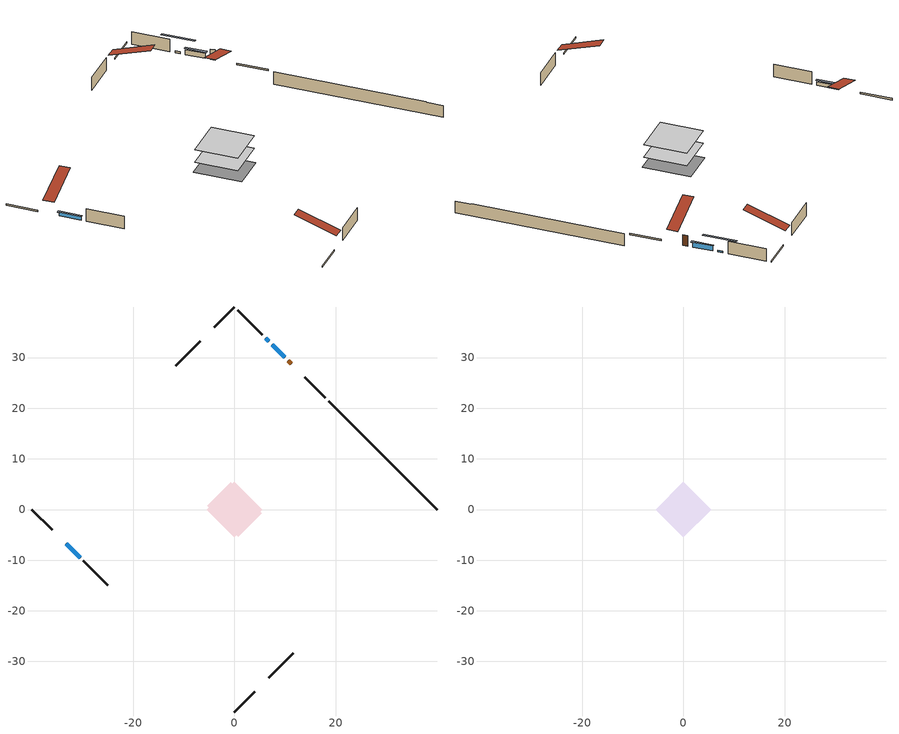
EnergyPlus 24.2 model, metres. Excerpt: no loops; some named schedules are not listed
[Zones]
conditioned space
 floor adiabatic (AdiabaticFloorConstruction): -5.46,0 0,5.46 5.46,0 0,-5.46 z0.76
 floor foundation (Slab1 construction): -5.35,0.75 -0.75,5.35 5.35,-0.75 0.75,-5.35 z-1.62
 wall outside (RimJoist1 construction): 0,-39.99 4.01,-35.98 / -39.99,0 -35.98,-4.01 / 0,39.99 -4.01,35.98 / 17.92,22.07 13.91,26.08 z0.76:1.06
 wall outside (AdiabaticWallConstruction 1): 11.19,28.8 10.58,29.41 z0.76:2.79
 wall outside (AdiabaticWallConstruction): 9.92,30.06 7.43,32.56 z0.76:1.73; 6.78,33.21 6.13,33.86 z0.76:1.09; -33.26,-6.73 -30.49,-9.5 z0.76:1.48
 wall outside (Wall1 construction): 6.73,-33.25 11.56,-28.43 / -29.83,-10.16 -25.01,-14.98 / -6.73,33.25 -11.56,28.43 / 5.48,34.51 0.66,39.33 z0.76:3.2
 wall foundation (FoundationWall1 construction): 18.58,21.41,-1.62 18.58,21.41,0.76 37.85,2.14,0.76 37.85,2.14,0.66 39.99,0,0.66 39.99,0,-1.62
 window (WindowConstruction): 9.92,30.07 7.43,32.56 z0.76:1.73
 window (WindowConstruction 2): 6.78,33.21 6.13,33.85 z0.76:1.09
 window (WindowConstruction 1): -33.25,-6.73 -30.49,-9.5 z0.76:1.48
 door (Door): 11.19,28.8 10.58,29.41 z0.76:2.79
 ceiling adiabatic (AdiabaticFloorConstruction): 0,-5.46 5.46,0 0,5.46 -5.46,0 z0.76
attic - vented
 floor to conditioned space (Floor1 construction Reversed): -5.48,0 0,5.48 5.48,0 0,-5.48 z3.2
 roof outside (Roof1 construction): 6.08,-33.91,3.2 0.74,-28.57,5.71 -0.67,-29.98,5.71 4.67,-35.32,3.2; -33.91,-6.08,3.2 -28.57,-0.74,5.71 -29.98,0.67,5.71 -35.32,-4.67,3.2; -6.08,33.91,3.2 -0.74,28.57,5.71 0.67,29.98,5.71 -4.67,35.32,3.2; 11.84,28.14,3.2 6.51,22.81,5.71 7.91,21.4,5.71 13.25,26.74,3.2
shading: 7.29,32.7 10.07,29.92 10.36,30.21 7.58,32.99 z1.93; 4.31,35.68 8.6,31.39 8.89,31.68 4.6,35.97 z3.67; -30.35,-9.64 -33.4,-6.59 -33.69,-6.88 -30.64,-9.93 z1.68
[Building]
Building 1: Terrain=Suburbs
[Site:Location]
Erieau AUT_ON: Latitude {deg}=42.25; Longitude {deg}=-81.9; Time Zone {hr}=-5; Elevation {m}=178; Keep Site Location Information=Yes
[Site:GroundTemperature:Shallow]
5.2292, 3.30147, 3.1471, 4.0619, 7.73432, 11.3896, 14.5586, 16.5661, 16.7366, 15.1039, 12.0157, 8.47254
[Site:WaterMainsTemperature]
Calculation Method=Schedule; Temperature Schedule=mains temperature schedule
[Material] Roughness=Rough; Thermal Absorptance=0.9
Name | Thickness {m} | Conductivity {W/m-K} | Density {kg/m3} | Specific Heat {J/kg-K} | Solar Absorptance | Visible Absorptance
asphalt or fiberglass shingles | 0.00635 | 0.162714 | 1121.4 | 1465.45 | 0.84 | 0.84
ceiling loosefill ins | 0.254 | 0.0480833 | 16.02 | 1046.75 | 0.7 | 0.7
ceiling stud and cavity | 0.1397 | 0.165977 | 65.682 | 1177.47 | 0.7 | 0.7
concrete 4.0 in. | 0.1016 | 1.803125 | 2242.8 | 837.4 | 0.7 | 0.7
concrete 8.0 in. | 0.2032 | 1.803125 | 2242.8 | 837.4 | 0.7 | 0.7
door material | 0.04445 | 0.053851 | 512.64 | 1214.23 | 0.7 | 0.7
exterior vertical ins | 0.0301356 | 0.029427 | 32.04 | 1214.23 | 0.7 | 0.7
floor covering | 0.0127 | 0.0433444 | 54.468 | 1339.84 | 0.6 | 0.6
floor rigid ins; wall rigid ins | 0.512978 | 0.029427 | 32.04 | 1214.23 | 0.7 | 0.7
floor stud and cavity | 0.1397 | 1.75129 | 37.0049 | 1207.88 | 0.7 | 0.7
furniture material conditioned space 1 | 0.1524 | 0.115458 | 640.8 | 1214.23 | 0.6 | 0.6
gypsum board | 0.0127 | 0.160291 | 801 | 837.4 | 0.6 | 0.6
gypsum board 1 | 0.0127 | 0.160291 | 801 | 837.4 | 0.7 | 0.7
interior horizontal ins | 0.0026421 | 0.029427 | 32.04 | 1214.23 | 0.7 | 0.7
osb sheathing 0.5 in. | 0.0127 | 0.115458 | 512.64 | 1214.23 | 0.7 | 0.7
osb sheathing 0.75 in. | 0.01905 | 0.115458 | 512.64 | 1214.23 | 0.7 | 0.7
osb sheathing 2.0 in. | 0.0508 | 0.115458 | 512.64 | 1214.23 | 0.7 | 0.7
rim joist stud and cavity | 0.0508 | 0.055419 | 125.044 | 1163.47 | 0.6 | 0.6
wall stud and cavity | 0.1397 | 0.0861437 | 139.0536 | 1170.24 | 0.7 | 0.7
wall stud and cavity 1 | 0.0889 | 0.380278 | 52.3479 | 1209.89 | 0.7 | 0.7
wall stud and cavity 2 | 0.0889 | 0.391764 | 83.0341 | 1211.67 | 0.7 | 0.7
wood siding | 0.0254 | 0.102417 | 544.68 | 1172.36 | 0.4 | 0.4
wood siding 1; wood siding 2; wood siding 3 | 0.0254 | 0.102417 | 544.68 | 1172.36 | 0.7 | 0.7
[WindowMaterial:SimpleGlazingSystem]
Name | U-Factor {W/m2-K} | Solar Heat Gain Coefficient
WindowMaterial | 3.929176 | 0.68
WindowMaterial 1 | 2.98606 | 0.6
WindowMaterial 2 | 3.07009 | 0.43
[Construction]
AdiabaticFloorConstruction: floor stud and cavity, floor rigid ins, osb sheathing 0.75 in., floor covering
AdiabaticWallConstruction: wood siding 2, wall rigid ins, wall stud and cavity 1, gypsum board
AdiabaticWallConstruction 1: wood siding 3, wall rigid ins, wall stud and cavity 1, gypsum board
Door: door material
Floor1 construction Reversed: gypsum board, ceiling stud and cavity, ceiling loosefill ins
FoundationWall1 construction: concrete 8.0 in., gypsum board 1
furniture construction conditioned space 1: furniture material conditioned space 1
PartitionWallConstruction: gypsum board, wall stud and cavity 2, gypsum board
RimJoist1 construction: wood siding 1, osb sheathing 2.0 in., rim joist stud and cavity
Roof1 construction: asphalt or fiberglass shingles
Slab1 construction: concrete 4.0 in.
Wall1 construction: wood siding, osb sheathing 0.5 in., wall stud and cavity, gypsum board
WindowConstruction: WindowMaterial
WindowConstruction 1: WindowMaterial 1
WindowConstruction 2: WindowMaterial 2
[Zone] Multiplier=1; Part of Total Floor Area=Yes
Name | Volume {m3}
attic - vented | 24.5317
conditioned space | 289.2
[Space]
Name | Zone | Volume {m3}
attic - vented 1 | attic - vented | 24.5317
conditioned space 1 | conditioned space | 289.2
[ZoneInfiltration:EffectiveLeakageArea]
infil attic - vented 1: Zone or Space=attic - vented 1; Schedule=Always On Discrete; Effective Air Leakage Area {cm2}=2882.88; Stack Coefficient=0.000174967; Wind Coefficient=8.93713e-06
[ZoneMixing]
whole house fan mix: Zone or Space=attic - vented; Schedule=Always On Continuous; Design Flow Rate Calculation Method=Flow/Zone; Design Flow Rate {m3/s}=0; Source Zone or Space=conditioned space
[SurfaceProperty:ExposedFoundationPerimeter]
Slab1: Exposed Perimeter Calculation Method=TotalExposedPerimeter; Total Exposed Perimeter {m}=30.278
[InternalMass] Zone or ZoneList=conditioned space; Space or SpaceList=conditioned space 1
Name | Construction | Surface Area {m2}
furniture mass conditioned space 1 | furniture construction conditioned space 1 | 46.2798
partition wall mass | PartitionWallConstruction | 115.7
[Lights]
interior lighting: Zone or ZoneList or Space or SpaceList=conditioned space 1; Schedule=interior lighting schedule; Design Level Calculation Method=LightingLevel; Lighting Level {W}=343.2; Return Air Fraction=0; Fraction Radiant=0.6; Fraction Visible=0.2; Fraction Replaceable=1
[People]
occupants: Zone or ZoneList or Space or SpaceList=conditioned space 1; Number of People Schedule=occupants schedule; Number of People Calculation Method=People; Number of People=3; Fraction Radiant=0.314171; Sensible Heat Fraction=0.56303; Activity Level Schedule=occupants activity schedule; Carbon Dioxide Generation Rate {m3/s-W}=0; Enable ASHRAE 55 Comfort Warnings=No; Mean Radiant Temperature Calculation Type=EnclosureAveraged
[ElectricEquipment] Zone or ZoneList or Space or SpaceList=conditioned space 1; Design Level Calculation Method=EquipmentLevel
Name | Schedule | Design Level {W} | Fraction Latent | Fraction Radiant | Fraction Lost
clothes dryer | clothes dryer schedule | 140.772 | 0.015 | 0.081 | 0.85
clothes washer | clothes washer schedule | 32.1985 | 0.03 | 0.162 | 0.7
cooking range | cooking range schedule | 215.147 | 0.08 | 0.432 | 0.2
dishwasher | dishwasher schedule | 66.8632 | 0.3 | 0.18 | 0.4
fridge | fridge schedule | 72.9452 | 0 | 0.6 | 0
mech vent house fan | mech vent house fan schedule | 10 | 0 | 0 | 1
mech vent house fan cfis | mech vent house fan cfis schedule | 0 | 0 | 0 | 0
misc plug loads | misc plug loads schedule | 494.7 | 0.045 | 0.513 | 0.1
whole house fan | Always On Discrete | 0 | 0 | 0 | 1
[OtherEquipment] Zone or ZoneList or Space or SpaceList=conditioned space 1; Design Level Calculation Method=EquipmentLevel
Name | Fuel Type | Schedule | Design Level {W} | Fraction Latent | Fraction Radiant | Fraction Lost
clothes dryer 1 | Electricity | clothes dryer schedule | 0 | 0.015 | 0.081 | 0.85
cooking range 1 | Electricity | cooking range schedule | 0 | 0.08 | 0.432 | 0.2
general water use latent | None | general water use schedule | 62.594 | 1 | 0 | 0
general water use sensible | None | general water use schedule | -61.6891 | 0 | 0.6 | 0
mech vent house fan latent load | None | Always On Discrete | 0 | 1 | 0 | 0
mech vent house fan sensible load | None | Always On Discrete | 0 | 0 | 0 | 0
water heater energy adjustment1 | Electricity | Always On Discrete | 0.01 | 0 | 0 | 1
[ZoneInfiltration:DesignFlowRate] Zone or ZoneList or Space or SpaceList=conditioned space 1; Schedule=Always On Discrete; Design Flow Rate Calculation Method=Flow/Zone; Design Flow Rate {m3/s}=0
infil flow; natural vent flow; whole house fan flow
[ZoneControl:Thermostat]
conditioned space Thermostat: Zone or ZoneList=conditioned space; Control Type Schedule=conditioned space Thermostat Schedule; Control 1=conditioned space temperature setpoint; Temperature Difference Between Cutout And Setpoint {deltaC}=0
[ZoneHVAC:Baseboard:Convective:Electric]
electric baseboard: Availability Schedule=Always On Discrete; Heating Design Capacity {W}=5569.23; Efficiency=1
[AirLoopHVAC:UnitarySystem]
unit heater unitary system: Control Type=Load; Controlling Zone or Thermostat Location=conditioned space; Dehumidification Control Type=None; Availability Schedule=Always On Discrete; Supply Fan=unit heater supply fan; Fan Placement=BlowThrough; Supply Air Fan Operating Mode Schedule=unit heater auto fan schedule; Heating Coil=unit heater htg coil; DX Heating Coil Sizing Ratio=1; Use DOAS DX Cooling Coil=No; Minimum Supply Air Temperature {C}=2; Latent Load Control=SensibleOnlyLoadControl; Cooling Supply Air Flow Rate Method=None; Heating Supply Air Flow Rate Method=SupplyAirFlowRate; Heating Supply Air Flow Rate {m3/s}=0.00141584; No Load Supply Air Flow Rate Method=SupplyAirFlowRate; No Load Supply Air Flow Rate {m3/s}=0; No Load Supply Air Flow Rate Control Set To Low Speed=Yes; Maximum Supply Air Temperature {C}=48.8889; Maximum Outdoor Dry-Bulb Temperature for Supplemental Heater Operation {C}=21; Ancillary On-Cycle Electric Power {W}=0; Ancillary Off-Cycle Electric Power {W}=0
[Fan:SystemModel]
unit heater supply fan: Availability Schedule=Always On Discrete; Design Maximum Air Flow Rate {m3/s}=0.00141584; Speed Control Method=Discrete; Electric Power Minimum Flow Rate Fraction=0.2; Design Pressure Rise {Pa}=500; Motor Efficiency=1; Motor In Air Stream Fraction=1; Design Electric Power Consumption {W}=Autosize; Design Power Sizing Method=PowerPerFlow; Electric Power Per Unit Flow Rate {W/(m3/s)}=1e-06; Electric Power Per Unit Flow Rate Per Unit Pressure {W/((m3/s)-Pa)}=1.66667; Fan Total Efficiency=0.7; Motor Loss Radiative Fraction=0; Number of Speeds=1; Speed Flow Fraction 1=1; Speed Electric Power Fraction 1=1
[Coil:Heating:Fuel]
unit heater htg coil: Availability Schedule=Always On Discrete; Fuel Type=NaturalGas; Burner Efficiency=0.3; Nominal Capacity {W}=0.293071; On Cycle Parasitic Electric Load {W}=0; Off Cycle Parasitic Fuel Load {W}=0
[Zone equipment]
conditioned space: electric baseboard, unit heater unitary system
[Foundation:Kiva]
Foundation Kiva 1: Initial Indoor Air Temperature {C}=21; Interior Horizontal Insulation Material=interior horizontal ins; Interior Horizontal Insulation Depth {m}=0; Interior Horizontal Insulation Width {m}=1; Wall Height Above Grade {m}=0.759988; Wall Depth Below Slab {m}=0.2032; Custom Block Material Name 1=exterior vertical ins; Custom Block Depth 1 {m}=2.38; Custom Block X Position 1 {m}=0.2159; Custom Block Z Position 1 {m}=0
[Foundation:Kiva:Settings]
Soil Conductivity {W/m-K}=0.849921; Soil Density {kg/m3}=1842.3; Soil Specific Heat {J/kg-K}=418.7; Ground Solar Absorptivity=0.9; Ground Thermal Absorptivity=0.9; Ground Surface Roughness {m}=0.03; Far-Field Width {m}=40; Deep-Ground Boundary Condition=ZeroFlux; Deep-Ground Depth {m}=40; Minimum Cell Dimension {m}=0.2; Maximum Cell Growth Coefficient=3; Simulation Timestep=Timestep
[Exterior:Lights]
exterior lighting: Schedule=exterior lighting schedule; Design Level {W}=75.6
[EnergyManagementSystem:GlobalVariable]
infil_program_Qfan
infil_program_Qinf
natural_vent_program_Qnv
natural_vent_program_Qwhf
[EnergyManagementSystem:Sensor]
Name | Output:Variable or Output:Meter Index Key | Output:Variable or Output:Meter
airflow_gain | infil flow | Infiltration Sensible Heat Gain Energy
airflow_gain_1 | natural vent flow | Infiltration Sensible Heat Gain Energy
airflow_gain_2 | whole house fan flow | Infiltration Sensible Heat Gain Energy
airflow_loss | infil flow | Infiltration Sensible Heat Loss Energy
airflow_loss_1 | natural vent flow | Infiltration Sensible Heat Loss Energy
airflow_loss_2 | whole house fan flow | Infiltration Sensible Heat Loss Energy
clg_load_cond |  | Cooling:EnergyTransfer:Zone:CONDITIONED SPACE
clg_sp_s; clg_sp_s_1 | cooling setpoint | Schedule Value
clothes_dryer_exhaust_0_sch_s | clothes dryer exhaust 0 schedule | Schedule Value
conditioned_space_clg_unmet_s | conditioned space | Zone Cooling Setpoint Not Met Time
conditioned_space_htg_unmet_s | conditioned space | Zone Heating Setpoint Not Met Time
cool_season | cooling season schedule | Schedule Value
fridge_tin_s; tin_s; tin_s_1 | conditioned space | Zone Mean Air Temperature
htg_load_cond |  | Heating:EnergyTransfer:Zone:CONDITIONED SPACE
htg_sp_s; htg_sp_s_1 | heating setpoint | Schedule Value
ig_ee_conv | clothes dryer | Electric Equipment Convective Heating Energy
ig_ee_conv_2 | cooking range | Electric Equipment Convective Heating Energy
ig_ee_conv_4 | fridge | Electric Equipment Convective Heating Energy
ig_ee_conv_5 | misc plug loads | Electric Equipment Convective Heating Energy
ig_ee_conv_6 | whole house fan | Electric Equipment Convective Heating Energy
ig_ee_rad | clothes dryer | Electric Equipment Radiant Heating Energy
ig_ee_rad_2 | cooking range | Electric Equipment Radiant Heating Energy
ig_ee_rad_4 | fridge | Electric Equipment Radiant Heating Energy
ig_ee_rad_5 | misc plug loads | Electric Equipment Radiant Heating Energy
ig_ee_rad_6 | whole house fan | Electric Equipment Radiant Heating Energy
ig_lgt_conv | interior lighting | Lights Convective Heating Energy
ig_lgt_rad | interior lighting | Lights Radiant Heating Energy
ig_lgt_vis | interior lighting | Lights Visible Radiation Heating Energy
ig_oe_conv | clothes dryer 1 | Other Equipment Convective Heating Energy
ig_oe_conv_1 | cooking range 1 | Other Equipment Convective Heating Energy
ig_oe_conv_2 | general water use latent | Other Equipment Convective Heating Energy
ig_oe_conv_3 | general water use sensible | Other Equipment Convective Heating Energy
ig_oe_conv_4 | water heater energy adjustment1 | Other Equipment Convective Heating Energy
ig_oe_rad | clothes dryer 1 | Other Equipment Radiant Heating Energy
ig_oe_rad_1 | cooking range 1 | Other Equipment Radiant Heating Energy
ig_oe_rad_2 | general water use latent | Other Equipment Radiant Heating Energy
ig_oe_rad_3 | general water use sensible | Other Equipment Radiant Heating Energy
ig_oe_rad_4 | water heater energy adjustment1 | Other Equipment Radiant Heating Energy
ig_ppl_conv | occupants | People Convective Heating Energy
ig_ppl_rad | occupants | People Radiant Heating Energy
im_conv | furniture mass conditioned space 1 | Surface Inside Face Convection Heat Gain Energy
im_conv_1 | partition wall mass | Surface Inside Face Convection Heat Gain Energy
im_ig | furniture mass conditioned space 1 | Surface Inside Face Internal Gains Radiation Heat Gain Energy
im_ig_1 | partition wall mass | Surface Inside Face Internal Gains Radiation Heat Gain Energy
im_lgt | furniture mass conditioned space 1 | Surface Inside Face Lights Radiation Heat Gain Energy
im_lgt_1 | partition wall mass | Surface Inside Face Lights Radiation Heat Gain Energy
im_sol | furniture mass conditioned space 1 | Surface Inside Face Solar Radiation Heat Gain Energy
im_sol_1 | partition wall mass | Surface Inside Face Solar Radiation Heat Gain Energy
im_surf | furniture mass conditioned space 1 | Surface Inside Face Net Surface Thermal Radiation Heat Gain Energy
im_surf_1 | partition wall mass | Surface Inside Face Net Surface Thermal Radiation Heat Gain Energy
mv_conv | mech vent house fan | Electric Equipment Convective Heating Energy
mv_conv_1 | mech vent house fan cfis | Electric Equipment Convective Heating Energy
mv_conv_2 | mech vent house fan latent load | Other Equipment Convective Heating Energy
mv_conv_3 | mech vent house fan sensible load | Other Equipment Convective Heating Energy
mv_rad | mech vent house fan | Electric Equipment Radiant Heating Energy
mv_rad_1 | mech vent house fan cfis | Electric Equipment Radiant Heating Energy
mv_rad_2 | mech vent house fan latent load | Other Equipment Radiant Heating Energy
mv_rad_3 | mech vent house fan sensible load | Other Equipment Radiant Heating Energy
natural_vent_s | natural vent schedule | Schedule Value
out_pb_s |  | Site Outdoor Air Barometric Pressure
out_wt_s |  | Site Outdoor Air Humidity Ratio
site_vw_s |  | Site Wind Speed
ss_back_out | Window1 | Surface Window Shortwave from Zone Back Out Window Heat Transfer Rate
ss_back_out_1 | Window11 | Surface Window Shortwave from Zone Back Out Window Heat Transfer Rate
ss_back_out_2 | Window5 | Surface Window Shortwave from Zone Back Out Window Heat Transfer Rate
ss_conv | Door1 | Surface Inside Face Convection Heat Gain Energy
ss_conv_1 | Window1 | Surface Inside Face Convection Heat Gain Energy
ss_conv_2 | Window11 | Surface Inside Face Convection Heat Gain Energy
ss_conv_3 | Window5 | Surface Inside Face Convection Heat Gain Energy
ss_ig | Door1 | Surface Inside Face Internal Gains Radiation Heat Gain Energy
ss_ig_1 | Window1 | Surface Inside Face Internal Gains Radiation Heat Gain Energy
ss_ig_2 | Window11 | Surface Inside Face Internal Gains Radiation Heat Gain Energy
ss_ig_3 | Window5 | Surface Inside Face Internal Gains Radiation Heat Gain Energy
ss_lgt | Door1 | Surface Inside Face Lights Radiation Heat Gain Energy
ss_sol | Door1 | Surface Inside Face Solar Radiation Heat Gain Energy
ss_surf | Door1 | Surface Inside Face Net Surface Thermal Radiation Heat Gain Energy
ss_surf_1 | Window1 | Surface Inside Face Net Surface Thermal Radiation Heat Gain Energy
ss_surf_2 | Window11 | Surface Inside Face Net Surface Thermal Radiation Heat Gain Energy
ss_surf_3 | Window5 | Surface Inside Face Net Surface Thermal Radiation Heat Gain Energy
ss_trans_in | Window1 | Surface Window Transmitted Solar Radiation Rate
ss_trans_in_1 | Window11 | Surface Window Transmitted Solar Radiation Rate
ss_trans_in_2 | Window5 | Surface Window Transmitted Solar Radiation Rate
ss_trans_out | Window1 | Surface Inside Face Initial Transmitted Diffuse Transmitted Out Window Solar Radiation Rate
ss_trans_out_1 | Window11 | Surface Inside Face Initial Transmitted Diffuse Transmitted Out Window Solar Radiation Rate
ss_trans_out_2 | Window5 | Surface Inside Face Initial Transmitted Diffuse Transmitted Out Window Solar Radiation Rate
s_conv | Floor1 | Surface Inside Face Convection Heat Gain Energy
s_conv_1 | FoundationWall1 | Surface Inside Face Convection Heat Gain Energy
s_conv_10 | Wall1:225 | Surface Inside Face Convection Heat Gain Energy
s_conv_11 | Wall1:315 | Surface Inside Face Convection Heat Gain Energy
s_conv_12 | Wall1:45 | Surface Inside Face Convection Heat Gain Energy
s_conv_2 | inferred conditioned ceiling | Surface Inside Face Convection Heat Gain Energy
s_conv_3 | inferred conditioned floor | Surface Inside Face Convection Heat Gain Energy
s_conv_4 | RimJoist1:135 | Surface Inside Face Convection Heat Gain Energy
s_conv_5 | RimJoist1:225 | Surface Inside Face Convection Heat Gain Energy
s_conv_6 | RimJoist1:315 | Surface Inside Face Convection Heat Gain Energy
s_conv_7 | RimJoist1:45 | Surface Inside Face Convection Heat Gain Energy
s_conv_8 | Slab1 | Surface Inside Face Convection Heat Gain Energy
s_conv_9 | Wall1:135 | Surface Inside Face Convection Heat Gain Energy
s_ig | Floor1 | Surface Inside Face Internal Gains Radiation Heat Gain Energy
s_ig_1 | FoundationWall1 | Surface Inside Face Internal Gains Radiation Heat Gain Energy
s_ig_10 | Wall1:225 | Surface Inside Face Internal Gains Radiation Heat Gain Energy
s_ig_11 | Wall1:315 | Surface Inside Face Internal Gains Radiation Heat Gain Energy
s_ig_12 | Wall1:45 | Surface Inside Face Internal Gains Radiation Heat Gain Energy
s_ig_2 | inferred conditioned ceiling | Surface Inside Face Internal Gains Radiation Heat Gain Energy
s_ig_3 | inferred conditioned floor | Surface Inside Face Internal Gains Radiation Heat Gain Energy
s_ig_4 | RimJoist1:135 | Surface Inside Face Internal Gains Radiation Heat Gain Energy
s_ig_5 | RimJoist1:225 | Surface Inside Face Internal Gains Radiation Heat Gain Energy
s_ig_6 | RimJoist1:315 | Surface Inside Face Internal Gains Radiation Heat Gain Energy
s_ig_7 | RimJoist1:45 | Surface Inside Face Internal Gains Radiation Heat Gain Energy
s_ig_8 | Slab1 | Surface Inside Face Internal Gains Radiation Heat Gain Energy
s_ig_9 | Wall1:135 | Surface Inside Face Internal Gains Radiation Heat Gain Energy
s_lgt | Floor1 | Surface Inside Face Lights Radiation Heat Gain Energy
s_lgt_1 | FoundationWall1 | Surface Inside Face Lights Radiation Heat Gain Energy
s_lgt_10 | Wall1:225 | Surface Inside Face Lights Radiation Heat Gain Energy
s_lgt_11 | Wall1:315 | Surface Inside Face Lights Radiation Heat Gain Energy
s_lgt_12 | Wall1:45 | Surface Inside Face Lights Radiation Heat Gain Energy
s_lgt_2 | inferred conditioned ceiling | Surface Inside Face Lights Radiation Heat Gain Energy
s_lgt_3 | inferred conditioned floor | Surface Inside Face Lights Radiation Heat Gain Energy
s_lgt_4 | RimJoist1:135 | Surface Inside Face Lights Radiation Heat Gain Energy
s_lgt_5 | RimJoist1:225 | Surface Inside Face Lights Radiation Heat Gain Energy
s_lgt_6 | RimJoist1:315 | Surface Inside Face Lights Radiation Heat Gain Energy
s_lgt_7 | RimJoist1:45 | Surface Inside Face Lights Radiation Heat Gain Energy
s_lgt_8 | Slab1 | Surface Inside Face Lights Radiation Heat Gain Energy
s_lgt_9 | Wall1:135 | Surface Inside Face Lights Radiation Heat Gain Energy
s_sol | Floor1 | Surface Inside Face Solar Radiation Heat Gain Energy
s_sol_1 | FoundationWall1 | Surface Inside Face Solar Radiation Heat Gain Energy
s_sol_10 | Wall1:225 | Surface Inside Face Solar Radiation Heat Gain Energy
s_sol_11 | Wall1:315 | Surface Inside Face Solar Radiation Heat Gain Energy
s_sol_12 | Wall1:45 | Surface Inside Face Solar Radiation Heat Gain Energy
s_sol_2 | inferred conditioned ceiling | Surface Inside Face Solar Radiation Heat Gain Energy
s_sol_3 | inferred conditioned floor | Surface Inside Face Solar Radiation Heat Gain Energy
s_sol_4 | RimJoist1:135 | Surface Inside Face Solar Radiation Heat Gain Energy
s_sol_5 | RimJoist1:225 | Surface Inside Face Solar Radiation Heat Gain Energy
s_sol_6 | RimJoist1:315 | Surface Inside Face Solar Radiation Heat Gain Energy
s_sol_7 | RimJoist1:45 | Surface Inside Face Solar Radiation Heat Gain Energy
s_sol_8 | Slab1 | Surface Inside Face Solar Radiation Heat Gain Energy
s_sol_9 | Wall1:135 | Surface Inside Face Solar Radiation Heat Gain Energy
s_surf | Floor1 | Surface Inside Face Net Surface Thermal Radiation Heat Gain Energy
s_surf_1 | FoundationWall1 | Surface Inside Face Net Surface Thermal Radiation Heat Gain Energy
s_surf_10 | Wall1:225 | Surface Inside Face Net Surface Thermal Radiation Heat Gain Energy
s_surf_11 | Wall1:315 | Surface Inside Face Net Surface Thermal Radiation Heat Gain Energy
s_surf_12 | Wall1:45 | Surface Inside Face Net Surface Thermal Radiation Heat Gain Energy
s_surf_2 | inferred conditioned ceiling | Surface Inside Face Net Surface Thermal Radiation Heat Gain Energy
s_surf_3 | inferred conditioned floor | Surface Inside Face Net Surface Thermal Radiation Heat Gain Energy
s_surf_4 | RimJoist1:135 | Surface Inside Face Net Surface Thermal Radiation Heat Gain Energy
s_surf_5 | RimJoist1:225 | Surface Inside Face Net Surface Thermal Radiation Heat Gain Energy
s_surf_6 | RimJoist1:315 | Surface Inside Face Net Surface Thermal Radiation Heat Gain Energy
s_surf_7 | RimJoist1:45 | Surface Inside Face Net Surface Thermal Radiation Heat Gain Energy
s_surf_8 | Slab1 | Surface Inside Face Net Surface Thermal Radiation Heat Gain Energy
s_surf_9 | Wall1:135 | Surface Inside Face Net Surface Thermal Radiation Heat Gain Energy
tout_s | conditioned space | Zone Outdoor Air Drybulb Temperature
unit_heater_htg_coil_s | unit heater htg coil | Heating Coil Heating Energy
unit_heater_supply_fan_s | unit heater supply fan | Fan Electricity Energy
win_s | conditioned space | Zone Air Humidity Ratio
[EnergyManagementSystem:Actuator]
Name | Actuated Component Unique | Actuated Component Type | Actuated Component Control Type
fridge_schedule_act | fridge schedule | Schedule:Constant | Schedule Value
infil_flow_act | infil flow | Zone Infiltration | Air Exchange Flow Rate
mech_vent_house_fan_cfis_act | mech vent house fan cfis | ElectricEquipment | Electricity Rate
mech_vent_house_fan_latent_load_act | mech vent house fan latent load | OtherEquipment | Power Level
mech_vent_house_fan_sensible_load_act | mech vent house fan sensible load | OtherEquipment | Power Level
natural_vent_flow_act | natural vent flow | Zone Infiltration | Air Exchange Flow Rate
